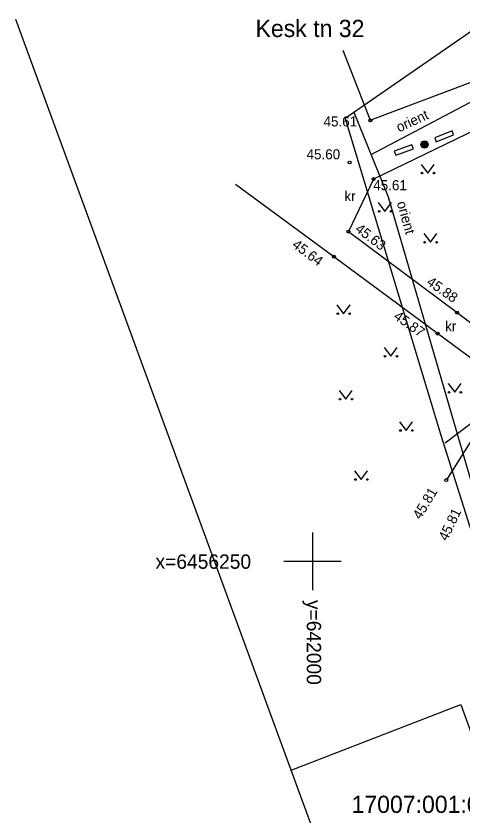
# Model space of a CAD drawing. Extents: x 641934 to 642134, y 6456183 to 6456320.
# Drawn here: x 641979.4 to 642010.4, y 6456232.3 to 6456288 of the extents above; entities that cross this region are included whole.
import ezdxf

# ---------------------------------------------------------------- set-up
doc = ezdxf.new("R2010")
doc.units = 0
for name, color, linetype in [('HALJASTUS', 7, 'Continuous'), ('KORGUS', 7, 'Continuous'), ('MOOTPIIR', 7, 'Continuous'), ('PIIR', 7, 'Continuous'), ('RAJATIS', 7, 'Continuous'), ('TEE', 7, 'Continuous'), ('TTRASS', 7, 'Continuous'), ('VORK', 7, 'Continuous'), ('VTRASS', 7, 'Continuous')]:
    doc.layers.add(name, color=color, linetype=linetype)

msp = doc.modelspace()

# ---------------------------------------------------------------- linework, layer by layer
at = {"layer": 'HALJASTUS'}
for p, q in [((642007.573, 6456277.631), (642008.036, 6456277.024)), ((642008.036, 6456277.024), (642008.482, 6456277.631)), ((642004.585, 6456274.97), (642005.048, 6456274.363)), ((642005.048, 6456274.363), (642005.494, 6456274.97)), ((642007.752, 6456272.817), (642008.215, 6456272.21)), ((642008.215, 6456272.21), (642008.661, 6456272.817)), ((642001.706, 6456267.844), (642002.17, 6456267.237)), ((642002.17, 6456267.237), (642002.615, 6456267.844)), ((642004.993, 6456264.883), (642005.456, 6456264.277)), ((642005.456, 6456264.277), (642005.902, 6456264.883)), ((642009.445, 6456262.372), (642009.908, 6456261.765)), ((642009.908, 6456261.765), (642010.354, 6456262.372)), ((642001.856, 6456261.893), (642002.319, 6456261.287)), ((642002.319, 6456261.287), (642002.765, 6456261.893)), ((642006.069, 6456259.711), (642006.532, 6456259.104)), ((642006.532, 6456259.104), (642006.977, 6456259.711)), ((642002.931, 6456256.302), (642003.395, 6456255.696)), ((642003.395, 6456255.696), (642003.84, 6456256.302))]:
    msp.add_line(p, q, dxfattribs=at)
for centre in [(642007.635, 6456277.024), (642008.464, 6456277.024), (642004.647, 6456274.363), (642005.476, 6456274.363), (642007.814, 6456272.21), (642008.643, 6456272.21), (642001.769, 6456267.237), (642002.597, 6456267.237), (642005.055, 6456264.277), (642005.884, 6456264.277), (642009.507, 6456261.765), (642010.336, 6456261.765), (642001.918, 6456261.287), (642002.747, 6456261.287), (642006.131, 6456259.104), (642006.96, 6456259.104), (642002.994, 6456255.696), (642003.822, 6456255.696)]:
    msp.add_circle(centre, 0.055, dxfattribs=at)
at = {"layer": 'KORGUS'}
for centre in [(642004.032, 6456280.694), (642002.589, 6456277.759), (642004.247, 6456276.612), (642002.501, 6456272.951), (642001.496, 6456271.207), (642010.068, 6456267.315), (642008.713, 6456265.851), (642009.32, 6456255.658)]:
    msp.add_circle(centre, 0.1, dxfattribs=at)
at = {"layer": 'MOOTPIIR'}
msp.add_lwpolyline([(642014.084, 6456242.495), (642016.776, 6456241.358), (642020.25, 6456240.662), (642034.574, 6456245.446), (642060.673, 6456250.147), (642048.551, 6456302.467), (642027.248, 6456296.179), (642012.718, 6456288.037), (642002.285, 6456280.822), (642008.93, 6456258.789)], close=True, dxfattribs=at)
at = {"layer": 'PIIR'}
for points in [[(641998.52, 6456235.45), (641979.354, 6456287.724)], [(641998.52, 6456235.45), (642010.34, 6456240.03), (642014.96, 6456227.22), (642003.16, 6456222.82), (641998.52, 6456235.45)]]:
    msp.add_lwpolyline(points, dxfattribs=at)
at = {"layer": 'RAJATIS'}
for points in [[(642002.112, 6456285.595), (642004.029, 6456280.702), (642025.102, 6456288.643), (642022.015, 6456296.379)], [(642009.83, 6456279.7), (642009.718, 6456279.978), (642008.513, 6456279.489), (642008.625, 6456279.211), (642009.83, 6456279.7)], [(642007.026, 6456278.71), (642006.924, 6456278.992), (642005.7, 6456278.545), (642005.802, 6456278.263), (642007.026, 6456278.71)]]:
    msp.add_lwpolyline(points, dxfattribs=at)
for radius in [0.25, 0.225, 0.2, 0.175, 0.15, 0.125, 0.1, 0.075, 0.05, 0.025]:
    msp.add_circle((642007.805, 6456279.017), radius, dxfattribs=at)
at = {"layer": 'TEE'}
for points in [[(642011.431, 6456281.275), (642011.456, 6456280.095), (642004.247, 6456276.612), (642002.501, 6456272.951), (642010.068, 6456267.315), (642014.507, 6456263.962), (642017.666, 6456268.951), (642025.825, 6456281.884), (642028.676, 6456285.773), (642026.802, 6456287.009), (642025.787, 6456286.544), (642016.428, 6456282.702), (642011.431, 6456281.275)], [(642013.502, 6456262.303), (642008.713, 6456265.851), (642001.496, 6456271.207), (641994.631, 6456276.222)], [(642013.502, 6456262.303), (642009.326, 6456255.679)]]:
    msp.add_lwpolyline(points, dxfattribs=at)
at = {"layer": 'TTRASS'}
msp.add_lwpolyline([(642009.24, 6456258.246), (642015.579, 6456263.059), (642017.585, 6456266.15), (642027.563, 6456281.67), (642036.151, 6456294.512), (642039.741, 6456299.867)], dxfattribs=at)
at = {"layer": 'VORK'}
for p, q in [((642000, 6456252), (642000, 6456248)), ((641998, 6456250), (642002, 6456250))]:
    msp.add_line(p, q, dxfattribs=at)
at = {"layer": 'VTRASS'}
for points in [[(642004.09, 6456278.329), (642025.103, 6456289.404), (642026.484, 6456289.386)], [(642014.982, 6456242.115), (642005.3, 6456275.34), (642002.901, 6456281.247)]]:
    msp.add_lwpolyline(points, dxfattribs=at)

# ---------------------------------------------------------------- texts
at = {"layer": 'KORGUS'}
for s, p in [('45.61', (642000.77, 6456280.271)), ('45.60', (641999.588, 6456277.983)), ('45.61', (642004.232, 6456275.835))]:
    msp.add_text(s, height=0.7, dxfattribs=at).set_placement(p)
for s, rotation, p in [('45.63', 322.5073, (642002.916, 6456273.021)), ('45.64', 323.2861, (641998.526, 6456271.915)), ('45.88', 324.971, (642007.889, 6456269.305)), ('45.87', 324.5498, (642005.597, 6456266.921)), ('45.81', 58.9156, (642007.529, 6456252.855)), ('45.81', 64.322, (642009.372, 6456251.366))]:
    msp.add_text(s, height=0.7, rotation=rotation, dxfattribs=at).set_placement(p)
at = {"layer": 'PIIR'}
for s, p in [('Kesk tn 32', (641996.037, 6456286.496)), ('17007:001:0044', (642002.721, 6456232.481))]:
    msp.add_text(s, height=1.2, dxfattribs=at).set_placement(p)
at = {"layer": 'TEE'}
for p in [(642002.228, 6456275.072), (642009.239, 6456266.018)]:
    msp.add_text('kr', height=0.7, dxfattribs=at).set_placement(p)
at = {"layer": 'VORK'}
msp.add_text('x=6456250', height=1, dxfattribs=at).set_placement((641989.072, 6456249.478))
msp.add_text('y=642000', height=1, rotation=270, dxfattribs=at).set_placement((641999.604, 6456247.31))
at = {"layer": 'VTRASS'}
for rotation, p in [(24.6957, (642006.031, 6456279.853)), (285.7441, (642005.866, 6456274.966))]:
    msp.add_text('orient', height=0.7, rotation=rotation, dxfattribs=at).set_placement(p)

doc.saveas('drawing.dxf')
